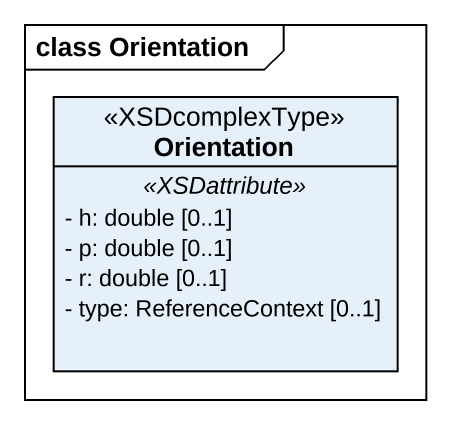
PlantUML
@startuml
mainframe class Orientation
hide circle
hide empty members
skinparam classAttributeIconSize 0
class Orientation <<XSDcomplexType>> {
  .. <<XSDattribute>> ..
  - h: double [0..1]
  - p: double [0..1]
  - r: double [0..1]
  - type: ReferenceContext [0..1]
}
@enduml
